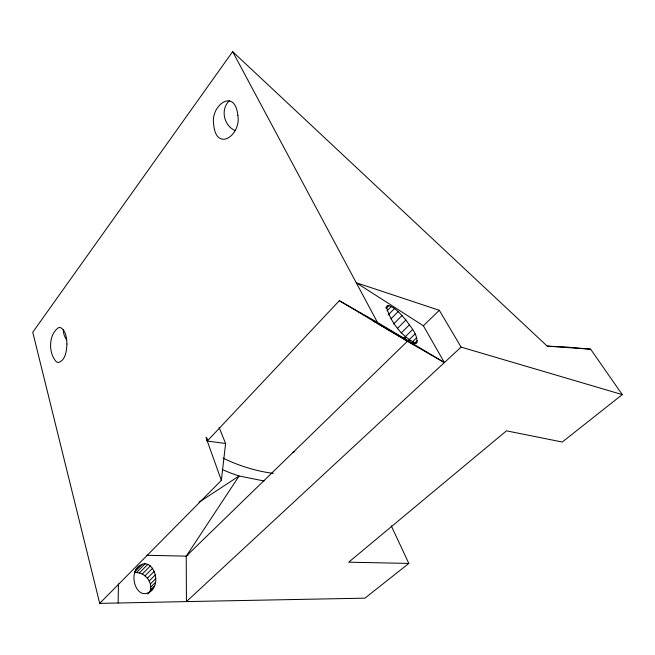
<?xml version="1.0" encoding="UTF-8"?>
<svg xmlns="http://www.w3.org/2000/svg" width="655" height="655" viewBox="0 0 655 655"><rect width="100%" height="100%" fill="white"/><g stroke="black" fill="none" stroke-linecap="round" stroke-linejoin="round"><path stroke-width="0.98" d="M391.231 525.768L408.835 563.423L348.681 562.195L506.471 430.834L562.285 442.027L622.25 394.597L590.638 349.189L547.195 346.127L232.64 51.639L32.75 332.241L99.707 603.361L118.146 603.001L118.449 583.867M135.888 569.457C150.404 550.904 164.118 583.269 149.561 592.136C154.252 583.007 144.337 571.176 134.602 572.724M99.707 603.361L221.357 480.352L225.607 443.5L219.073 427.404M415.704 343.629L416.907 342.475C417.759 333.878 410.366 326.73 405.912 320.025C400.958 314.556 396.062 308.071 388.841 305.607L387.228 305.983L385.86 307.375M387.228 305.983L386.622 307.621C390.814 322.186 401.679 336.555 415.475 343.089L416.907 342.475M118.146 603.001L186.438 601.593L186.241 556.152L239.116 475.988L264.088 480.983M147.842 594.019L148.988 592.767M152.549 589.238C138.058 605.015 126.652 574.132 139.589 565.699M622.25 394.597L461.087 347.101L439.3 310.306L356.238 282.731L423.384 325.772L444.401 362.567L377.493 322.473L339.347 300.686L207.275 441.052L221.357 480.352M386.065 308.423L388.841 305.607M387.048 310.814L391.322 306.491M388.112 314.981L394.49 308.554M134.414 572.126L142.241 564.25M136.404 572.478L145.066 563.783M390.986 318.821L398.142 311.641M139.31 572.888L147.866 564.323M142.225 574.042L150.453 565.838M393.573 323.979L402.031 315.554M144.96 575.86L152.664 568.212M397.413 328.433L405.912 320.025M147.326 578.226L154.351 571.283M401.204 332.961L409.531 324.774M149.176 580.977L155.407 574.861M150.388 583.941L155.751 578.692M378.901 324.274L403.406 338.561L412.666 329.506M375.667 322.342L372.867 320.59L404.675 338.856L406.19 337.382M150.871 586.921L155.366 582.541M150.593 589.721L154.277 586.135M146.458 555.284L186.241 556.152L407.361 341.337L444.401 362.567M423.384 325.772L439.3 310.306M404.675 338.856L408.982 341.394L409.932 340.469M403.406 338.561L407.762 341.05L415.131 333.927M407.762 341.05L411.217 343.015L416.703 337.71M408.982 341.394L412.175 343.31L413.1 342.409M414.156 343.678L417.325 340.633M461.087 347.101L186.438 601.593L364.933 598.154L408.835 563.423M199.046 502.213L239.116 475.988A157.994 136.829 43.8 0 1 222.176 469.504M186.241 556.152L188.001 555.104M292.949 452.482L294.742 451.516M547.195 346.127L566.264 347.035L590.638 349.189M225.607 443.5L207.275 441.052L206.03 437.163M411.217 343.015L414.5 344.792L412.175 343.31M339.347 300.686L407.361 341.337M232.64 51.639L377.493 322.473M206.759 438.031L207.275 441.052L207.226 439.006M235.333 130.689A17.595 15.573 71.1 0 1 224.477 116.778A17.595 15.573 71.1 0 1 229.627 100.477M66.622 339.781A14.566 11.43 51.6 0 1 63.347 329.612M273.25 473.377A155.022 135.045 44 0 1 223.019 458.058M237.847 115.526C241.392 135.135 216.142 152.82 213.653 124.327C210.32 105.111 235.096 87.393 237.847 115.526M66.957 344.031C66.507 350.523 65.86 359.955 58.696 362.485L56.608 362.043C48.142 353.495 48.314 334.075 58.925 327.451L60.997 327.77C66.18 331.258 66.679 338.332 66.957 344.031"/></g></svg>
